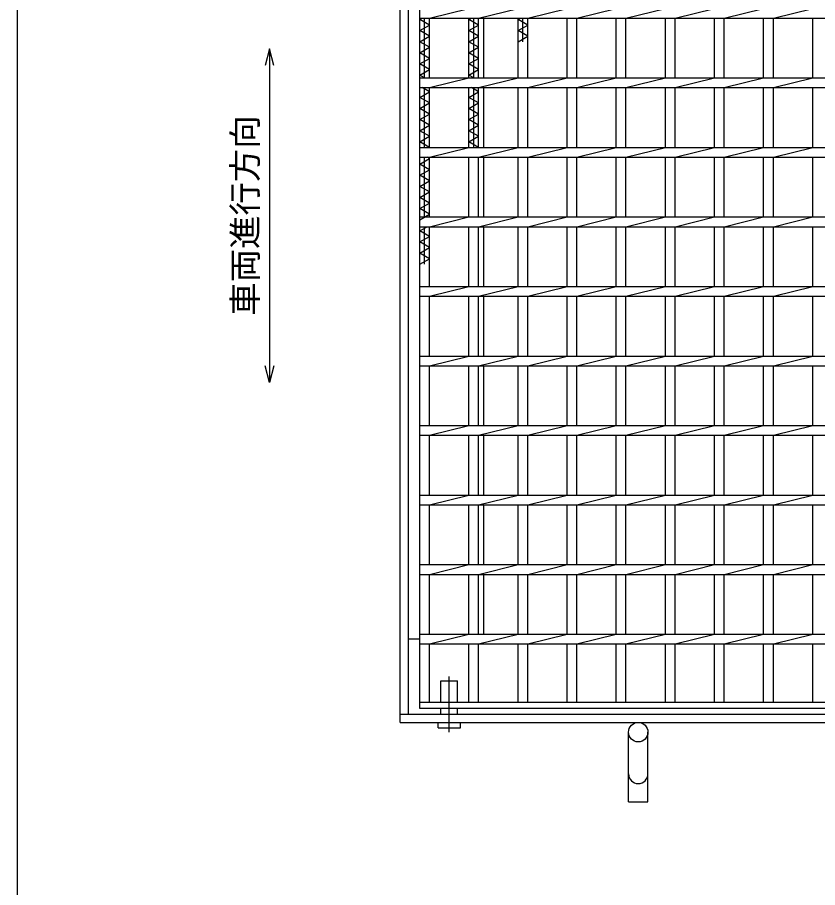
# Model space of a CAD drawing. Units: millimetres, scale not verified. Extents: x -1456 to 1389, y -1026 to 839.
# Drawn here: x -1379 to -804, y -360 to 265 of the extents above; entities that cross this region are included whole.
import ezdxf
from ezdxf.enums import TextEntityAlignment as Align

# ---------------------------------------------------------------- set-up
doc = ezdxf.new("R2010")
doc.units = ezdxf.units.MM
doc.header["$LTSCALE"] = 8
doc.linetypes.add('LONG_DASHED_DOTTED', pattern=[15.25, 12, -1.5, 0.25, -1.5])
for name, color, linetype, lineweight in [('0_2', 150, 'Continuous', 25), ('16', 3, 'Continuous', 25), ('19', 6, 'Continuous', 25), ('22', 4, 'Continuous', 25)]:
    doc.layers.add(name, color=color, linetype=linetype, lineweight=lineweight)
doc.styles.add('ベクトル', font='')
doc.styles.get('ベクトル').set_extended_font_data('ベクトル')

msp = doc.modelspace()

# ---------------------------------------------------------------- linework, layer by layer
at = {"layer": '0_2'}
msp.add_line((-1379.2, -921.2), (-1379.2, 838.8), dxfattribs=at)
at = {"layer": '16'}
for p, q in [((-1090, -227), (-1090, 464)), ((-1090, 265), (-1090, 272)), ((-1083, 265), (-1054.7, 272)), ((-1047.7, 265), (-1019.4, 272)), ((-1012.4, 265), (-984.1, 272)), ((-977.1, 265), (-948.8, 272)), ((-941.8, 265), (-913.5, 272)), ((-906.5, 265), (-878.2, 272)), ((-871.2, 265), (-842.9, 272)), ((-835.9, 265), (-807.6, 272)), ((-1090, 265), (-377, 265)), ((-1090, 264), (-1088.25, 265)), ((-1083, 260), (-1090, 264)), ((-1086.5, 222), (-1086.5, 265)), ((-1083, 222), (-1083, 265)), ((-1054.7, 222), (-1054.7, 265)), ((-1054.7, 264), (-1052.95, 265)), ((-1047.7, 260), (-1054.7, 264)), ((-1051.2, 222), (-1051.2, 265)), ((-1047.7, 222), (-1047.7, 265)), ((-1019.4, 222), (-1019.4, 265)), ((-1019.4, 264), (-1017.65, 265)), ((-1012.4, 260), (-1019.4, 264)), ((-1015.9, 248), (-1015.9, 265)), ((-1012.4, 222), (-1012.4, 265)), ((-984.1, 222), (-984.1, 265)), ((-977.1, 222), (-977.1, 265)), ((-948.8, 222), (-948.8, 265)), ((-941.8, 222), (-941.8, 265)), ((-913.5, 222), (-913.5, 265)), ((-906.5, 222), (-906.5, 265)), ((-878.2, 222), (-878.2, 265)), ((-871.2, 222), (-871.2, 265)), ((-842.9, 222), (-842.9, 265)), ((-835.9, 222), (-835.9, 265)), ((-807.6, 222), (-807.6, 265)), ((-1090, 256), (-1083, 260)), ((-1054.7, 256), (-1047.7, 260)), ((-1019.4, 256), (-1012.4, 260)), ((-1083, 252), (-1090, 256)), ((-1090, 248), (-1083, 252)), ((-1047.7, 252), (-1054.7, 256)), ((-1054.7, 248), (-1047.7, 252)), ((-1012.4, 252), (-1019.4, 256)), ((-1019.4, 248), (-1012.4, 252)), ((-1083, 244), (-1090, 248)), ((-1047.7, 244), (-1054.7, 248)), ((-1090, 240), (-1083, 244)), ((-1083, 236), (-1090, 240)), ((-1054.7, 240), (-1047.7, 244)), ((-1047.7, 236), (-1054.7, 240)), ((-1090, 232), (-1083, 236)), ((-1083, 228), (-1090, 232)), ((-1054.7, 232), (-1047.7, 236)), ((-1047.7, 228), (-1054.7, 232)), ((-1090, 224), (-1083, 228)), ((-1054.7, 224), (-1047.7, 228)), ((-1086.5, 222), (-1090, 224)), ((-1090, 222), (-377, 222)), ((-1090, 215), (-1090, 222)), ((-1083, 215), (-1054.7, 222)), ((-1051.2, 222), (-1054.7, 224)), ((-1047.7, 215), (-1019.4, 222)), ((-1012.4, 215), (-984.1, 222)), ((-977.1, 215), (-948.8, 222)), ((-941.8, 215), (-913.5, 222)), ((-906.5, 215), (-878.2, 222)), ((-871.2, 215), (-842.9, 222)), ((-835.9, 215), (-807.6, 222)), ((-1090, 215), (-377, 215)), ((-1083, 212), (-1088.25, 215)), ((-1086.5, 172), (-1086.5, 215)), ((-1083, 172), (-1083, 215)), ((-1054.7, 172), (-1054.7, 215)), ((-1047.7, 212), (-1052.95, 215)), ((-1051.2, 172), (-1051.2, 215)), ((-1047.7, 172), (-1047.7, 215)), ((-1019.4, 172), (-1019.4, 215)), ((-1012.4, 172), (-1012.4, 215)), ((-984.1, 172), (-984.1, 215)), ((-977.1, 172), (-977.1, 215)), ((-948.8, 172), (-948.8, 215)), ((-941.8, 172), (-941.8, 215)), ((-913.5, 172), (-913.5, 215)), ((-906.5, 172), (-906.5, 215)), ((-878.2, 172), (-878.2, 215)), ((-871.2, 172), (-871.2, 215)), ((-842.9, 172), (-842.9, 215)), ((-835.9, 172), (-835.9, 215)), ((-807.6, 172), (-807.6, 215)), ((-1090, 208), (-1083, 212)), ((-1083, 204), (-1090, 208)), ((-1054.7, 208), (-1047.7, 212)), ((-1047.7, 204), (-1054.7, 208)), ((-1090, 200), (-1083, 204)), ((-1054.7, 200), (-1047.7, 204)), ((-1083, 196), (-1090, 200)), ((-1090, 192), (-1083, 196)), ((-1047.7, 196), (-1054.7, 200)), ((-1054.7, 192), (-1047.7, 196)), ((-1083, 188), (-1090, 192)), ((-1090, 184), (-1083, 188)), ((-1047.7, 188), (-1054.7, 192)), ((-1054.7, 184), (-1047.7, 188)), ((-1083, 180), (-1090, 184)), ((-1047.7, 180), (-1054.7, 184)), ((-1090, 176), (-1083, 180)), ((-1083, 172), (-1090, 176)), ((-1054.7, 176), (-1047.7, 180)), ((-1047.7, 172), (-1054.7, 176)), ((-1090, 165), (-1090, 172)), ((-1090, 172), (-518.2, 172)), ((-1083, 165), (-1054.7, 172)), ((-1047.7, 165), (-1019.4, 172)), ((-1012.4, 165), (-984.1, 172)), ((-977.1, 165), (-948.8, 172)), ((-941.8, 165), (-913.5, 172)), ((-906.5, 165), (-878.2, 172)), ((-871.2, 165), (-842.9, 172)), ((-835.9, 165), (-807.6, 172)), ((-1090, 165), (-518.2, 165)), ((-1090, 160), (-1083, 164)), ((-1086.5, 122), (-1086.5, 165)), ((-1083, 164), (-1084.75, 165)), ((-1083, 122), (-1083, 165)), ((-1054.7, 122), (-1054.7, 165)), ((-1047.7, 122), (-1047.7, 165)), ((-1019.4, 122), (-1019.4, 165)), ((-1012.4, 122), (-1012.4, 165)), ((-984.1, 122), (-984.1, 165)), ((-977.1, 122), (-977.1, 165)), ((-948.8, 122), (-948.8, 165)), ((-941.8, 122), (-941.8, 165)), ((-913.5, 122), (-913.5, 165)), ((-906.5, 122), (-906.5, 165)), ((-878.2, 122), (-878.2, 165)), ((-871.2, 122), (-871.2, 165)), ((-842.9, 122), (-842.9, 165)), ((-835.9, 122), (-835.9, 165)), ((-807.6, 122), (-807.6, 165)), ((-1083, 156), (-1090, 160)), ((-1090, 152), (-1083, 156)), ((-1083, 148), (-1090, 152)), ((-1090, 144), (-1083, 148)), ((-1083, 140), (-1090, 144)), ((-1090, 136), (-1083, 140)), ((-1083, 132), (-1090, 136)), ((-1090, 128), (-1083, 132)), ((-1083, 124), (-1090, 128)), ((-1090, 120), (-1083, 124)), ((-1090, 115), (-1090, 122)), ((-1090, 122), (-518.2, 122)), ((-1083, 115), (-1054.7, 122)), ((-1047.7, 115), (-1019.4, 122)), ((-1012.4, 115), (-984.1, 122)), ((-977.1, 115), (-948.8, 122)), ((-941.8, 115), (-913.5, 122)), ((-906.5, 115), (-878.2, 122)), ((-871.2, 115), (-842.9, 122)), ((-835.9, 115), (-807.6, 122)), ((-1090, 112), (-1084.75, 115)), ((-1090, 115), (-518.2, 115)), ((-1086.5, 88), (-1086.5, 115)), ((-1083, 72), (-1083, 115)), ((-1054.7, 72), (-1054.7, 115)), ((-1047.7, 72), (-1047.7, 115)), ((-1019.4, 72), (-1019.4, 115)), ((-1012.4, 72), (-1012.4, 115)), ((-984.1, 72), (-984.1, 115)), ((-977.1, 72), (-977.1, 115)), ((-948.8, 72), (-948.8, 115)), ((-941.8, 72), (-941.8, 115)), ((-913.5, 72), (-913.5, 115)), ((-906.5, 72), (-906.5, 115)), ((-878.2, 72), (-878.2, 115)), ((-871.2, 72), (-871.2, 115)), ((-842.9, 72), (-842.9, 115)), ((-835.9, 72), (-835.9, 115)), ((-807.6, 72), (-807.6, 115)), ((-1083, 108), (-1090, 112)), ((-1090, 104), (-1083, 108)), ((-1083, 100), (-1090, 104)), ((-1090, 96), (-1083, 100)), ((-1083, 92), (-1090, 96)), ((-1090, 88), (-1083, 92)), ((-1090, 65), (-1090, 72)), ((-1090, 72), (-518.2, 72)), ((-1083, 65), (-1054.7, 72)), ((-1047.7, 65), (-1019.4, 72)), ((-1012.4, 65), (-984.1, 72)), ((-977.1, 65), (-948.8, 72)), ((-941.8, 65), (-913.5, 72)), ((-906.5, 65), (-878.2, 72)), ((-871.2, 65), (-842.9, 72)), ((-835.9, 65), (-807.6, 72)), ((-1090, 65), (-518.2, 65)), ((-1083, 22), (-1083, 65)), ((-1054.7, 22), (-1054.7, 65)), ((-1047.7, 22), (-1047.7, 65)), ((-1019.4, 22), (-1019.4, 65)), ((-1012.4, 22), (-1012.4, 65)), ((-984.1, 22), (-984.1, 65)), ((-977.1, 22), (-977.1, 65)), ((-948.8, 22), (-948.8, 65)), ((-941.8, 22), (-941.8, 65)), ((-913.5, 22), (-913.5, 65)), ((-906.5, 22), (-906.5, 65)), ((-878.2, 22), (-878.2, 65)), ((-871.2, 22), (-871.2, 65)), ((-842.9, 22), (-842.9, 65)), ((-835.9, 22), (-835.9, 65)), ((-807.6, 22), (-807.6, 65)), ((-1090, 22), (-377, 22)), ((-1090, 15), (-1090, 22)), ((-1083, 15), (-1054.7, 22)), ((-1047.7, 15), (-1019.4, 22)), ((-1012.4, 15), (-984.1, 22)), ((-977.1, 15), (-948.8, 22)), ((-941.8, 15), (-913.5, 22)), ((-906.5, 15), (-878.2, 22)), ((-871.2, 15), (-842.9, 22)), ((-835.9, 15), (-807.6, 22)), ((-1090, 15), (-377, 15)), ((-1083, -28), (-1083, 15)), ((-1054.7, -28), (-1054.7, 15)), ((-1047.7, -28), (-1047.7, 15)), ((-1019.4, -28), (-1019.4, 15)), ((-1012.4, -28), (-1012.4, 15)), ((-984.1, -28), (-984.1, 15)), ((-977.1, -28), (-977.1, 15)), ((-948.8, -28), (-948.8, 15)), ((-941.8, -28), (-941.8, 15)), ((-913.5, -28), (-913.5, 15)), ((-906.5, -28), (-906.5, 15)), ((-878.2, -28), (-878.2, 15)), ((-871.2, -28), (-871.2, 15)), ((-842.9, -28), (-842.9, 15)), ((-835.9, -28), (-835.9, 15)), ((-807.6, -28), (-807.6, 15)), ((-1090, -28), (-377, -28)), ((-1090, -35), (-1090, -28)), ((-1083, -35), (-1054.7, -28)), ((-1047.7, -35), (-1019.4, -28)), ((-1012.4, -35), (-984.1, -28)), ((-977.1, -35), (-948.8, -28)), ((-941.8, -35), (-913.5, -28)), ((-906.5, -35), (-878.2, -28)), ((-871.2, -35), (-842.9, -28)), ((-835.9, -35), (-807.6, -28)), ((-1090, -35), (-377, -35)), ((-1083, -78), (-1083, -35)), ((-1054.7, -78), (-1054.7, -35)), ((-1047.7, -78), (-1047.7, -35)), ((-1019.4, -78), (-1019.4, -35)), ((-1012.4, -78), (-1012.4, -35)), ((-984.1, -78), (-984.1, -35)), ((-977.1, -78), (-977.1, -35)), ((-948.8, -78), (-948.8, -35)), ((-941.8, -78), (-941.8, -35)), ((-913.5, -78), (-913.5, -35)), ((-906.5, -78), (-906.5, -35)), ((-878.2, -78), (-878.2, -35)), ((-871.2, -78), (-871.2, -35)), ((-842.9, -78), (-842.9, -35)), ((-835.9, -78), (-835.9, -35)), ((-807.6, -78), (-807.6, -35)), ((-1090, -78), (-377, -78)), ((-1090, -85), (-1090, -78)), ((-1083, -85), (-1054.7, -78)), ((-1047.7, -85), (-1019.4, -78)), ((-1012.4, -85), (-984.1, -78)), ((-977.1, -85), (-948.8, -78)), ((-941.8, -85), (-913.5, -78)), ((-906.5, -85), (-878.2, -78)), ((-871.2, -85), (-842.9, -78)), ((-835.9, -85), (-807.6, -78)), ((-1090, -85), (-377, -85)), ((-1083, -128), (-1083, -85)), ((-1054.7, -128), (-1054.7, -85)), ((-1047.7, -128), (-1047.7, -85)), ((-1019.4, -128), (-1019.4, -85)), ((-1012.4, -128), (-1012.4, -85)), ((-984.1, -128), (-984.1, -85)), ((-977.1, -128), (-977.1, -85)), ((-948.8, -128), (-948.8, -85)), ((-941.8, -128), (-941.8, -85)), ((-913.5, -128), (-913.5, -85)), ((-906.5, -128), (-906.5, -85)), ((-878.2, -128), (-878.2, -85)), ((-871.2, -128), (-871.2, -85)), ((-842.9, -128), (-842.9, -85)), ((-835.9, -128), (-835.9, -85)), ((-807.6, -128), (-807.6, -85)), ((-1090, -128), (-377, -128)), ((-1090, -135), (-1090, -128)), ((-1083, -135), (-1054.7, -128)), ((-1047.7, -135), (-1019.4, -128)), ((-1012.4, -135), (-984.1, -128)), ((-977.1, -135), (-948.8, -128)), ((-941.8, -135), (-913.5, -128)), ((-906.5, -135), (-878.2, -128)), ((-871.2, -135), (-842.9, -128)), ((-835.9, -135), (-807.6, -128)), ((-1090, -135), (-377, -135)), ((-1083, -178), (-1083, -135)), ((-1054.7, -178), (-1054.7, -135)), ((-1047.7, -178), (-1047.7, -135)), ((-1019.4, -178), (-1019.4, -135)), ((-1012.4, -178), (-1012.4, -135)), ((-984.1, -178), (-984.1, -135)), ((-977.1, -178), (-977.1, -135)), ((-948.8, -178), (-948.8, -135)), ((-941.8, -178), (-941.8, -135)), ((-913.5, -178), (-913.5, -135)), ((-906.5, -178), (-906.5, -135)), ((-878.2, -178), (-878.2, -135)), ((-871.2, -178), (-871.2, -135)), ((-842.9, -178), (-842.9, -135)), ((-835.9, -178), (-835.9, -135)), ((-807.6, -178), (-807.6, -135)), ((-1090, -178), (-377, -178)), ((-1090, -185), (-1090, -178)), ((-1083, -185), (-1054.7, -178)), ((-1047.7, -185), (-1019.4, -178)), ((-1012.4, -185), (-984.1, -178)), ((-977.1, -185), (-948.8, -178)), ((-941.8, -185), (-913.5, -178)), ((-906.5, -185), (-878.2, -178)), ((-871.2, -185), (-842.9, -178)), ((-835.9, -185), (-807.6, -178)), ((-1090, -185), (-377, -185)), ((-1083, -227), (-1083, -185)), ((-1054.7, -227), (-1054.7, -185)), ((-1047.7, -227), (-1047.7, -185)), ((-1019.4, -227), (-1019.4, -185)), ((-1012.4, -227), (-1012.4, -185)), ((-984.1, -227), (-984.1, -185)), ((-977.1, -227), (-977.1, -185)), ((-948.8, -227), (-948.8, -185)), ((-941.8, -227), (-941.8, -185)), ((-913.5, -227), (-913.5, -185)), ((-906.5, -227), (-906.5, -185)), ((-878.2, -227), (-878.2, -185)), ((-871.2, -227), (-871.2, -185)), ((-842.9, -227), (-842.9, -185)), ((-835.9, -227), (-835.9, -185)), ((-807.6, -227), (-807.6, -185)), ((-1090, -227), (-377, -227)), ((-1090, -231.5), (-1090, -227)), ((-1090, -227), (-1083, -227)), ((-377, -231.5), (-1090, -231.5)), ((-1054.7, -227), (-1047.7, -227)), ((-1019.4, -227), (-1012.4, -227)), ((-984.1, -227), (-977.1, -227)), ((-948.8, -227), (-941.8, -227)), ((-913.5, -227), (-906.5, -227)), ((-878.2, -227), (-871.2, -227)), ((-842.9, -227), (-835.9, -227)), ((-807.6, -227), (-800.6, -227))]:
    msp.add_line(p, q, dxfattribs=at)
at = {"layer": '19'}
for p, q in [((-1104, -241.5), (-1104, 478.5)), ((-1098, -235.5), (-1098, 472.5)), ((-1044, 222), (-1044, 265)), ((-1044, 172), (-1044, 215)), ((-1044, 122), (-1044, 165)), ((-1044, 72), (-1044, 115)), ((-1044, 22), (-1044, 65)), ((-1044, -28), (-1044, 15)), ((-1044, -78), (-1044, -35)), ((-1044, -128), (-1044, -85)), ((-1044, -178), (-1044, -135)), ((-1098, -181.5), (-1090, -181.5)), ((-1074.85, -227), (-1074.85, -211.5)), ((-1074.85, -211.5), (-1062.85, -211.5)), ((-1062.85, -227), (-1062.85, -211.5)), ((-1074.85, -235.5), (-1074.85, -231.5)), ((-1062.85, -235.5), (-1062.85, -231.5)), ((-1104, -235.5), (-363, -235.5)), ((-1104, -241.5), (-363, -241.5)), ((-1076.85, -245.5), (-1076.85, -241.5)), ((-1060.85, -245.5), (-1060.85, -241.5)), ((-1076.85, -245.5), (-1060.85, -245.5)), ((-940, -298.5), (-940, -248.5)), ((-926, -298.5), (-926, -248.5)), ((-940, -298.5), (-926, -298.5))]:
    msp.add_line(p, q, dxfattribs=at)
at = {"layer": '19', "linetype": 'LONG_DASHED_DOTTED'}
msp.add_line((-1068.85, -248.5), (-1068.85, -208.5), dxfattribs=at)
at = {"layer": '19'}
msp.add_circle((-933, -248.5), 7, dxfattribs=at)
msp.add_arc((-933, -278.5), 7, 180, 0, dxfattribs=at)
at = {"layer": '22'}
for p, q in [((-1198, 243), (-1201.2, 231)), ((-1194.8, 231), (-1198, 243)), ((-1198, 243), (-1198, 3)), ((-1198, 3), (-1201.2, 15)), ((-1194.8, 15), (-1198, 3))]:
    msp.add_line(p, q, dxfattribs=at)

# ---------------------------------------------------------------- texts
at = {"layer": '22', "color": 2, "style": 'ベクトル'}
msp.add_text('車両進行方向', height=17.6, rotation=90, dxfattribs=at).set_placement((-1215.6, 51), align=Align.MIDDLE_LEFT)

doc.saveas('drawing.dxf')
